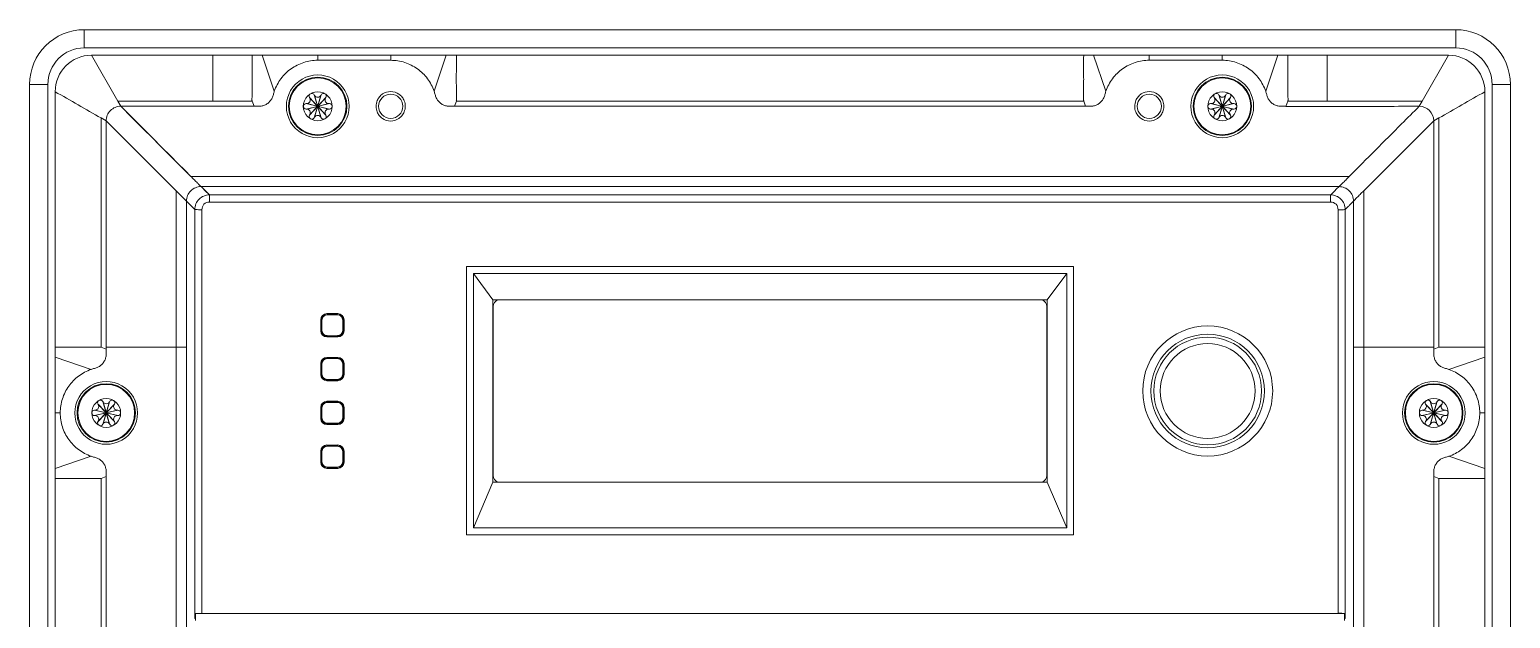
# Model space of a CAD drawing. Header units: millimetres. Extents: x 1177 to 4147, y 93 to 2194.
# Drawn here: x 3360.8 to 3563.8, y 1753.7 to 1834.4 of the extents above; entities that cross this region are included whole.
import ezdxf

# ---------------------------------------------------------------- set-up
doc = ezdxf.new("R2010")
doc.units = ezdxf.units.MM
doc.header["$LTSCALE"] = 0.1
doc.layers.get('0').update_dxf_attribs({"lineweight": 13})

msp = doc.modelspace()

# ---------------------------------------------------------------- linework, layer by layer
for p, q in [((3368.3, 1834.39), (3368.3, 1831.89)), ((3368.3, 1834.39), (3556.3, 1834.39)), ((3556.3, 1834.39), (3556.3, 1831.89)), ((3368.3, 1831.89), (3556.3, 1831.89)), ((3369.3, 1830.89), (3372.9, 1824.59)), ((3369.3, 1830.89), (3555.3, 1830.89)), ((3385.9, 1830.89), (3385.9, 1824.59)), ((3391.3, 1825.89), (3391.3, 1830.89)), ((3394.34, 1825.97), (3392.67, 1830.89)), ((3400.3, 1830.19), (3400.3, 1830.89)), ((3400.3, 1830.19), (3410.3, 1830.19)), ((3410.3, 1830.19), (3410.3, 1830.89)), ((3416.26, 1825.97), (3417.92, 1830.89)), ((3508.34, 1825.97), (3506.67, 1830.89)), ((3514.3, 1830.2), (3514.3, 1830.89)), ((3524.3, 1830.19), (3514.3, 1830.2)), ((3524.3, 1830.19), (3524.3, 1830.89)), ((3530.26, 1825.97), (3531.92, 1830.89)), ((3533.3, 1825.89), (3533.3, 1830.89)), ((3538.7, 1830.89), (3538.7, 1824.59)), ((3551.7, 1824.59), (3555.3, 1830.89)), ((3360.8, 1436.89), (3360.8, 1826.89)), ((3360.8, 1826.89), (3363.3, 1826.89)), ((3363.3, 1436.89), (3363.3, 1826.89)), ((3364.3, 1437.89), (3364.3, 1825.89)), ((3399.17, 1822.7), (3401.42, 1825.09)), ((3399.22, 1825.02), (3399.17, 1825.09)), ((3399.17, 1825.09), (3401.42, 1822.7)), ((3399.22, 1822.77), (3401.38, 1825.02)), ((3399.22, 1825.02), (3401.38, 1822.77)), ((3399.82, 1822.32), (3400.77, 1825.47)), ((3399.82, 1825.47), (3400.77, 1822.32)), ((3399.82, 1825.47), (3399.87, 1825.39)), ((3399.87, 1822.39), (3400.73, 1825.39)), ((3400.73, 1822.39), (3399.87, 1825.39)), ((3400.73, 1825.39), (3400.77, 1825.47)), ((3401.42, 1825.09), (3401.38, 1825.02)), ((3523.17, 1822.7), (3525.42, 1825.09)), ((3523.22, 1825.02), (3523.17, 1825.09)), ((3523.17, 1825.09), (3525.42, 1822.7)), ((3523.22, 1822.77), (3525.38, 1825.02)), ((3523.22, 1825.02), (3525.38, 1822.77)), ((3523.82, 1822.32), (3524.77, 1825.47)), ((3523.82, 1825.47), (3524.77, 1822.32)), ((3523.82, 1825.47), (3523.87, 1825.39)), ((3523.87, 1822.39), (3524.73, 1825.39)), ((3523.87, 1825.39), (3524.73, 1822.39)), ((3524.73, 1825.39), (3524.77, 1825.47)), ((3525.42, 1825.09), (3525.38, 1825.02)), ((3560.31, 1790.89), (3560.31, 1825.89)), ((3561.3, 1826.89), (3561.3, 1436.89)), ((3563.8, 1826.89), (3561.3, 1826.89)), ((3563.8, 1826.89), (3563.8, 1436.89)), ((3372.9, 1824.59), (3373.3, 1823.9)), ((3391.3, 1824.59), (3372.9, 1824.59)), ((3373.3, 1823.9), (3382.91, 1814.29)), ((3391.57, 1823.89), (3373.3, 1823.9)), ((3391.57, 1823.89), (3391.3, 1824.59)), ((3398.7, 1824.27), (3401.9, 1823.52)), ((3398.7, 1824.27), (3398.78, 1824.27)), ((3398.7, 1823.52), (3401.9, 1824.27)), ((3398.78, 1823.52), (3398.7, 1823.52)), ((3398.78, 1824.27), (3401.81, 1823.52)), ((3398.78, 1823.52), (3401.81, 1824.27)), ((3401.81, 1824.27), (3401.9, 1824.27)), ((3401.9, 1823.52), (3401.81, 1823.52)), ((3419.03, 1823.9), (3419.3, 1824.59)), ((3419.03, 1823.9), (3419.3, 1823.9)), ((3505.3, 1824.59), (3419.3, 1824.59)), ((3505.3, 1823.9), (3419.3, 1823.9)), ((3505.57, 1823.9), (3505.3, 1824.59)), ((3505.57, 1823.9), (3505.3, 1823.9)), ((3522.7, 1823.52), (3525.9, 1824.27)), ((3522.7, 1824.27), (3522.78, 1824.27)), ((3522.7, 1824.27), (3525.9, 1823.52)), ((3522.78, 1823.52), (3522.7, 1823.52)), ((3522.78, 1823.52), (3525.81, 1824.27)), ((3522.78, 1824.27), (3525.81, 1823.52)), ((3525.81, 1824.27), (3525.9, 1824.27)), ((3525.9, 1823.52), (3525.81, 1823.52)), ((3533.02, 1823.88), (3533.3, 1824.59)), ((3551.7, 1824.59), (3533.3, 1824.59)), ((3551.3, 1823.89), (3551.7, 1824.59)), ((3370.6, 1790.89), (3370.6, 1822.29)), ((3371.3, 1821.9), (3370.6, 1822.29)), ((3371.3, 1821.9), (3371.3, 1790.89)), ((3380.9, 1812.29), (3371.3, 1821.9)), ((3399.17, 1822.7), (3399.22, 1822.77)), ((3399.87, 1822.39), (3399.82, 1822.32)), ((3400.77, 1822.32), (3400.73, 1822.39)), ((3401.38, 1822.77), (3401.42, 1822.7)), ((3523.17, 1822.7), (3523.22, 1822.77)), ((3523.87, 1822.39), (3523.82, 1822.32)), ((3524.77, 1822.32), (3524.73, 1822.39)), ((3525.38, 1822.77), (3525.42, 1822.7)), ((3554, 1822.29), (3553.3, 1821.9)), ((3553.3, 1790.89), (3553.3, 1821.9)), ((3554, 1790.89), (3554, 1822.29)), ((3541.71, 1814.29), (3382.91, 1814.29)), ((3384.3, 1812.9), (3385.44, 1811.75)), ((3385.9, 1812.9), (3384.3, 1812.9)), ((3401.3, 1812.9), (3385.9, 1812.9)), ((3401.3, 1812.9), (3523.3, 1812.9)), ((3540.3, 1812.89), (3538.7, 1812.89)), ((3380.9, 1812.29), (3380.9, 1790.89)), ((3382.3, 1790.89), (3382.3, 1810.9)), ((3383.44, 1809.75), (3382.3, 1810.9)), ((3385.9, 1811.75), (3385.44, 1811.75)), ((3539.16, 1810.77), (3385.44, 1810.77)), ((3539.16, 1811.75), (3385.9, 1811.75)), ((3542.28, 1810.89), (3542.3, 1810.89)), ((3542.3, 1809.48), (3542.3, 1810.9)), ((3543.7, 1812.31), (3543.69, 1790.89)), ((3383.44, 1809.75), (3383.44, 1753.74)), ((3384.43, 1754.45), (3384.43, 1809.73)), ((3540.17, 1809.71), (3540.17, 1754.45)), ((3541.15, 1809.75), (3541.15, 1753.74)), ((3542.3, 1790.89), (3542.3, 1809.48)), ((3420.67, 1801.93), (3420.67, 1765.19)), ((3503.92, 1801.93), (3420.67, 1801.93)), ((3421.63, 1766.16), (3421.63, 1800.97)), ((3421.63, 1800.97), (3424.3, 1797.39)), ((3421.63, 1800.97), (3502.97, 1800.97)), ((3502.97, 1800.97), (3500.3, 1797.39)), ((3502.97, 1766.15), (3502.97, 1800.97)), ((3503.92, 1765.19), (3503.92, 1801.93)), ((3424.3, 1797.39), (3424.3, 1772.39)), ((3424.3, 1797.39), (3500.3, 1797.39)), ((3500.3, 1772.39), (3500.3, 1797.39)), ((3400.7, 1794.64), (3400.7, 1793.14)), ((3400.8, 1794.59), (3400.88, 1794.6)), ((3400.8, 1793.19), (3400.8, 1794.59)), ((3401.55, 1795.49), (3403.05, 1795.49)), ((3401.6, 1795.39), (3401.6, 1795.32)), ((3401.6, 1795.39), (3403, 1795.39)), ((3403, 1795.39), (3403, 1795.32)), ((3403.8, 1794.59), (3403.72, 1794.6)), ((3403.8, 1794.59), (3403.8, 1793.19)), ((3403.9, 1793.14), (3403.9, 1794.64)), ((3424.36, 1796.45), (3424.36, 1773.33)), ((3500.24, 1773.33), (3500.24, 1796.45)), ((3400.8, 1793.19), (3400.88, 1793.19)), ((3403.8, 1793.19), (3403.72, 1793.19)), ((3370.6, 1790.89), (3364.29, 1790.89)), ((3371.3, 1790.63), (3370.6, 1790.89)), ((3371.29, 1790.89), (3382.3, 1790.89)), ((3371.3, 1790.63), (3371.3, 1790.89)), ((3380.91, 1790.89), (3380.91, 1646.29)), ((3382.3, 1672.89), (3382.3, 1790.89)), ((3401.55, 1792.29), (3403.05, 1792.29)), ((3401.6, 1792.39), (3401.6, 1792.47)), ((3403, 1792.39), (3401.6, 1792.39)), ((3403, 1792.39), (3403, 1792.47)), ((3542.3, 1672.89), (3542.3, 1790.89)), ((3553.3, 1790.89), (3542.3, 1790.89)), ((3543.69, 1646.29), (3543.69, 1790.89)), ((3553.3, 1790.63), (3553.3, 1790.89)), ((3553.3, 1790.63), (3554, 1790.89)), ((3560.31, 1790.89), (3553.99, 1790.89)), ((3560.3, 1472.89), (3560.3, 1790.89)), ((3369.23, 1787.85), (3364.3, 1789.52)), ((3400.7, 1788.64), (3400.7, 1787.14)), ((3400.8, 1788.59), (3400.88, 1788.6)), ((3400.8, 1787.19), (3400.8, 1788.59)), ((3401.55, 1789.49), (3403.05, 1789.49)), ((3401.6, 1789.39), (3401.6, 1789.32)), ((3401.6, 1789.39), (3403, 1789.39)), ((3403, 1789.39), (3403, 1789.32)), ((3403.8, 1788.59), (3403.72, 1788.6)), ((3403.8, 1788.59), (3403.8, 1787.19)), ((3403.9, 1787.14), (3403.9, 1788.64)), ((3555.37, 1787.85), (3560.3, 1789.52)), ((3400.8, 1787.19), (3400.88, 1787.19)), ((3401.6, 1786.39), (3401.6, 1786.47)), ((3403, 1786.39), (3403, 1786.47)), ((3403.8, 1787.19), (3403.72, 1787.19)), ((3401.55, 1786.29), (3403.05, 1786.29)), ((3403, 1786.39), (3401.6, 1786.39)), ((3370.17, 1780.7), (3372.42, 1783.09)), ((3370.22, 1783.02), (3370.17, 1783.09)), ((3370.17, 1783.09), (3372.42, 1780.7)), ((3370.22, 1780.77), (3372.38, 1783.02)), ((3370.22, 1783.02), (3372.38, 1780.77)), ((3370.82, 1780.32), (3371.77, 1783.47)), ((3370.82, 1783.47), (3371.77, 1780.32)), ((3370.82, 1783.47), (3370.87, 1783.39)), ((3370.87, 1780.39), (3371.73, 1783.39)), ((3370.87, 1783.39), (3371.73, 1780.39)), ((3371.73, 1783.39), (3371.77, 1783.47)), ((3372.42, 1783.09), (3372.38, 1783.02)), ((3400.7, 1782.64), (3400.7, 1781.14)), ((3400.8, 1782.59), (3400.88, 1782.6)), ((3400.8, 1781.19), (3400.8, 1782.59)), ((3401.55, 1783.49), (3403.05, 1783.49)), ((3401.6, 1783.39), (3401.6, 1783.32)), ((3401.6, 1783.39), (3403, 1783.39)), ((3403, 1783.39), (3403, 1783.32)), ((3403.8, 1782.59), (3403.72, 1782.6)), ((3403.8, 1782.59), (3403.8, 1781.19)), ((3403.9, 1781.14), (3403.9, 1782.64)), ((3552.17, 1780.7), (3554.42, 1783.09)), ((3552.17, 1783.09), (3554.42, 1780.7)), ((3552.22, 1783.02), (3552.17, 1783.09)), ((3552.22, 1780.77), (3554.38, 1783.02)), ((3552.22, 1783.02), (3554.38, 1780.77)), ((3552.82, 1780.32), (3553.77, 1783.47)), ((3552.82, 1783.47), (3553.77, 1780.32)), ((3552.82, 1783.47), (3552.87, 1783.39)), ((3552.87, 1780.39), (3553.73, 1783.39)), ((3552.87, 1783.39), (3553.73, 1780.39)), ((3553.73, 1783.39), (3553.77, 1783.47)), ((3554.42, 1783.09), (3554.38, 1783.02)), ((3365, 1781.89), (3364.3, 1781.89)), ((3369.7, 1782.27), (3372.9, 1781.52)), ((3369.7, 1781.52), (3372.9, 1782.27)), ((3369.7, 1782.27), (3369.78, 1782.27)), ((3369.78, 1781.52), (3369.7, 1781.52)), ((3369.78, 1782.27), (3372.81, 1781.52)), ((3369.78, 1781.52), (3372.81, 1782.27)), ((3370.17, 1780.7), (3370.22, 1780.77)), ((3370.87, 1780.39), (3370.82, 1780.32)), ((3371.77, 1780.32), (3371.73, 1780.39)), ((3372.38, 1780.77), (3372.42, 1780.7)), ((3372.81, 1782.27), (3372.9, 1782.27)), ((3372.9, 1781.52), (3372.81, 1781.52)), ((3400.8, 1781.19), (3400.88, 1781.19)), ((3401.6, 1780.39), (3401.6, 1780.47)), ((3403, 1780.39), (3401.6, 1780.39)), ((3403, 1780.39), (3403, 1780.47)), ((3403.8, 1781.19), (3403.72, 1781.19)), ((3551.7, 1781.52), (3554.9, 1782.27)), ((3551.7, 1782.27), (3551.78, 1782.27)), ((3551.7, 1782.27), (3554.9, 1781.52)), ((3551.78, 1781.52), (3551.7, 1781.52)), ((3551.78, 1781.52), (3554.81, 1782.27)), ((3551.78, 1782.27), (3554.81, 1781.52)), ((3552.17, 1780.7), (3552.22, 1780.77)), ((3552.87, 1780.39), (3552.82, 1780.32)), ((3553.77, 1780.32), (3553.73, 1780.39)), ((3554.38, 1780.77), (3554.42, 1780.7)), ((3554.81, 1782.27), (3554.9, 1782.27)), ((3554.9, 1781.52), (3554.81, 1781.52)), ((3559.6, 1781.89), (3560.3, 1781.89)), ((3401.55, 1780.29), (3403.05, 1780.29)), ((3400.7, 1776.64), (3400.7, 1775.14)), ((3400.8, 1776.59), (3400.88, 1776.6)), ((3400.8, 1775.19), (3400.8, 1776.59)), ((3401.55, 1777.49), (3403.05, 1777.49)), ((3401.6, 1777.39), (3401.6, 1777.32)), ((3401.6, 1777.39), (3403, 1777.39)), ((3403, 1777.39), (3403, 1777.32)), ((3403.8, 1776.59), (3403.72, 1776.6)), ((3403.8, 1776.59), (3403.8, 1775.19)), ((3403.9, 1775.14), (3403.9, 1776.64)), ((3369.23, 1775.94), (3364.3, 1774.27)), ((3400.8, 1775.19), (3400.88, 1775.19)), ((3401.55, 1774.29), (3403.05, 1774.29)), ((3401.6, 1774.39), (3401.6, 1774.47)), ((3403, 1774.39), (3401.6, 1774.39)), ((3403, 1774.39), (3403, 1774.47)), ((3403.8, 1775.19), (3403.72, 1775.19)), ((3555.37, 1775.94), (3560.3, 1774.27)), ((3364.3, 1772.89), (3370.6, 1772.89)), ((3371.3, 1773.16), (3370.6, 1772.89)), ((3370.6, 1700.87), (3370.6, 1772.89)), ((3371.3, 1773.16), (3371.3, 1700.6)), ((3424.3, 1772.39), (3421.63, 1766.16)), ((3500.3, 1772.39), (3424.3, 1772.39)), ((3500.3, 1772.39), (3502.97, 1766.15)), ((3553.3, 1700.6), (3553.3, 1773.16)), ((3553.3, 1773.16), (3554, 1772.89)), ((3554, 1700.87), (3554, 1772.89)), ((3554, 1772.89), (3560.3, 1772.89)), ((3421.63, 1766.16), (3502.97, 1766.15)), ((3420.67, 1765.19), (3503.92, 1765.19)), ((3383.56, 1753.74), (3383.56, 1754.41)), ((3383.56, 1754.41), (3541.04, 1754.41)), ((3541.04, 1753.74), (3541.04, 1754.41)), ((3383.56, 1753.74), (3383.44, 1753.74)), ((3541.04, 1753.74), (3541.15, 1753.74))]:
    msp.add_line(p, q)
for points in [[(3373.3, 1823.9), (3374.86, 1822.33), (3376.32, 1820.87), (3377.68, 1819.51), (3378.94, 1818.26), (3380.09, 1817.11), (3381.13, 1816.07), (3382.07, 1815.13), (3382.91, 1814.29)], [(3380.9, 1812.29), (3377.83, 1815.36), (3374.62, 1818.57), (3371.3, 1821.89)], [(3384.3, 1812.9), (3384.5, 1812.7), (3384.88, 1812.31), (3385.44, 1811.75)]]:
    msp.add_lwpolyline(points)
for centre, radius in [((3400.3, 1823.89), 4), ((3400.3, 1823.89), 3.9), ((3524.3, 1823.89), 4), ((3524.3, 1823.89), 3.9), ((3400.3, 1823.89), 1.98), ((3410.3, 1823.89), 1.65), ((3514.3, 1823.89), 1.65), ((3524.3, 1823.89), 1.98), ((3522.3, 1784.89), 8.91), ((3522.3, 1784.89), 7.78), ((3522.3, 1784.89), 7.38), ((3522.3, 1784.89), 6.5), ((3371.3, 1781.89), 4), ((3371.3, 1781.89), 3.9), ((3553.3, 1781.89), 4), ((3553.3, 1781.89), 3.9), ((3371.3, 1781.89), 1.98), ((3553.3, 1781.89), 1.98)]:
    msp.add_circle(centre, radius)
for centre, radius, start, end in [((3368.3, 1826.89), 7.5, 90, 180), ((3556.3, 1826.89), 7.5, 0, 90), ((3368.3, 1826.89), 5, 90, 180), ((3556.3, 1826.89), 5, 0, 90), ((3369.3, 1825.89), 5, 90.0002, 179.9997), ((3555.3, 1825.89), 5, 359.9998, 89.9998), ((3400.3, 1823.89), 4.3, 89.999, 270.0003), ((3400.3, 1823.89), 4.3, 269.9996, 89.9998), ((3524.3, 1823.89), 4.3, 89.999, 270.0003), ((3524.3, 1823.89), 4.3, 269.9996, 89.9998), ((3398.78, 1824.77), 0.5, 270, 30), ((3399.5, 1825.28), 0.375, 30, 210), ((3400.3, 1825.64), 0.5, 210, 330), ((3401.1, 1825.28), 0.375, 330, 150), ((3401.81, 1824.77), 0.5, 150, 270), ((3522.78, 1824.77), 0.5, 270, 30), ((3523.5, 1825.28), 0.375, 30, 210), ((3524.3, 1825.64), 0.5, 210, 330), ((3525.1, 1825.28), 0.375, 330, 150), ((3525.81, 1824.77), 0.5, 150, 270), ((3398.7, 1823.89), 0.375, 90, 270), ((3398.78, 1823.02), 0.5, 330, 90), ((3401.81, 1823.02), 0.5, 90, 210), ((3401.9, 1823.89), 0.375, 270, 90), ((3522.7, 1823.89), 0.375, 90, 270), ((3522.78, 1823.02), 0.5, 330, 90), ((3525.81, 1823.02), 0.5, 90, 210), ((3525.9, 1823.89), 0.375, 270, 90), ((3551.3, 1821.89), 2, 0.0241, 89.9735), ((3399.5, 1822.51), 0.375, 150, 330), ((3400.3, 1822.14), 0.5, 30, 150), ((3401.1, 1822.51), 0.375, 210, 30), ((3523.5, 1822.51), 0.375, 150, 330), ((3524.3, 1822.14), 0.5, 30, 150), ((3525.1, 1822.51), 0.375, 210, 30), ((3425.36, 1796.45), 1, 109.384, 180), ((3499.24, 1796.45), 1, 0, 70.616), ((3401.6, 1794.59), 0.8, 90, 180), ((3432.02, 1793.89), 31.16, 178.7093, 181.2907), ((3402.3, 1764.17), 31.16, 88.7093, 91.2907), ((3403, 1794.59), 0.8, 0, 90), ((3372.57, 1793.89), 31.16, 358.7093, 1.2907), ((3401.55, 1793.14), 0.85, 180, 270), ((3401.6, 1793.19), 0.8, 180, 270), ((3403, 1793.19), 0.8, 270, 0), ((3403.05, 1793.14), 0.85, 270, 0), ((3402.3, 1823.62), 31.16, 268.7093, 271.2907), ((3401.6, 1788.59), 0.8, 90, 180), ((3432.02, 1787.89), 31.16, 178.7093, 181.2907), ((3402.3, 1758.17), 31.16, 88.7093, 91.2907), ((3403, 1788.59), 0.8, 0, 90), ((3372.57, 1787.89), 31.16, 358.7093, 1.2907), ((3401.55, 1787.14), 0.85, 180, 270), ((3401.6, 1787.19), 0.8, 180, 270), ((3402.3, 1817.62), 31.16, 268.7093, 271.2907), ((3403, 1787.19), 0.8, 270, 0), ((3403.05, 1787.14), 0.85, 270, 0), ((3371.3, 1781.89), 4.3, 359.9996, 179.9998), ((3553.3, 1781.89), 4.3, 359.9992, 180.0003), ((3369.78, 1782.77), 0.5, 270, 30), ((3370.5, 1783.28), 0.375, 30, 210), ((3371.3, 1783.64), 0.5, 210, 330), ((3372.1, 1783.28), 0.375, 330, 150), ((3372.81, 1782.77), 0.5, 150, 270), ((3401.6, 1782.59), 0.8, 90, 180), ((3432.02, 1781.89), 31.16, 178.7093, 181.2907), ((3402.3, 1752.17), 31.16, 88.7093, 91.2907), ((3403, 1782.59), 0.8, 0, 90), ((3372.57, 1781.89), 31.16, 358.7093, 1.2907), ((3551.78, 1782.77), 0.5, 270, 30), ((3552.5, 1783.28), 0.375, 30, 210), ((3553.3, 1783.64), 0.5, 210, 330), ((3554.1, 1783.28), 0.375, 330, 150), ((3554.81, 1782.77), 0.5, 150, 270), ((3371.3, 1781.89), 4.3, 179.999, 0.0004), ((3369.7, 1781.89), 0.375, 90, 270), ((3369.78, 1781.02), 0.5, 330, 90), ((3370.5, 1780.51), 0.375, 150, 330), ((3371.3, 1780.14), 0.5, 30, 150), ((3372.1, 1780.51), 0.375, 210, 30), ((3372.81, 1781.02), 0.5, 90, 210), ((3372.9, 1781.89), 0.375, 270, 90), ((3401.55, 1781.14), 0.85, 180, 270), ((3401.6, 1781.19), 0.8, 180, 270), ((3402.3, 1811.62), 31.16, 268.7093, 271.2907), ((3403, 1781.19), 0.8, 270, 0), ((3403.05, 1781.14), 0.85, 270, 0), ((3553.3, 1781.89), 4.3, 179.9996, 0), ((3551.7, 1781.89), 0.375, 90, 270), ((3551.78, 1781.02), 0.5, 330, 90), ((3552.5, 1780.51), 0.375, 150, 330), ((3553.3, 1780.14), 0.5, 30, 150), ((3554.1, 1780.51), 0.375, 210, 30), ((3554.81, 1781.02), 0.5, 90, 210), ((3554.9, 1781.89), 0.375, 270, 90), ((3401.6, 1776.59), 0.8, 90, 180), ((3432.02, 1775.89), 31.16, 178.7093, 181.2907), ((3402.3, 1746.17), 31.16, 88.7093, 91.2907), ((3403, 1776.59), 0.8, 0, 90), ((3372.57, 1775.89), 31.16, 358.7093, 1.2907), ((3401.55, 1775.14), 0.85, 180, 270), ((3401.6, 1775.19), 0.8, 180, 270), ((3402.3, 1805.62), 31.16, 268.7093, 271.2907), ((3403, 1775.19), 0.8, 270, 0), ((3403.05, 1775.14), 0.85, 270, 0), ((3425.36, 1773.33), 1, 180, 250.616), ((3499.24, 1773.33), 1, 289.384, 0)]:
    msp.add_arc(centre, radius, start, end)
for centre, major_axis, ratio, start_param, end_param in [((3401.55, 1794.64), (0, 0.851), 0.999391, 0, 1.570793), ((3403.05, 1794.64), (0, 0.851), 0.999391, -1.570796, -0.000003), ((3401.55, 1788.64), (0, 0.851), 0.999391, 0, 1.570793), ((3403.05, 1788.64), (0, 0.851), 0.999391, -1.570796, -0.000003), ((3401.55, 1782.64), (0, 0.851), 0.999391, 0, 1.570793), ((3403.05, 1782.64), (0, 0.851), 0.999391, -1.570796, -0.000003), ((3401.55, 1776.64), (0, 0.851), 0.999391, 0, 1.570793), ((3403.05, 1776.64), (0, 0.851), 0.999391, -1.570796, -0.000003), ((3540.17, 1754.36), (1, 0), 0.087489, 0.523599, 1.570796)]:
    msp.add_ellipse(centre, major_axis=major_axis, ratio=ratio, start_param=start_param, end_param=end_param)
for points, knots in [([(3394.34, 1825.97), (3394.56, 1826.57), (3395.18, 1827.73), (3396.58, 1829.11), (3398.06, 1829.84), (3399.32, 1830.15), (3399.97, 1830.2), (3400.3, 1830.19)], [0, 0, 0, 0, 0.249755, 0.499058, 0.74884, 0.874362, 1, 1, 1, 1]), ([(3416.26, 1825.97), (3416.04, 1826.57), (3415.57, 1827.44), (3414.72, 1828.42), (3413.72, 1829.25), (3412.25, 1829.99), (3410.95, 1830.2), (3410.3, 1830.19)], [0, 0, 0, 0, 0.249794, 0.374809, 0.499814, 0.749599, 1, 1, 1, 1]), ([(3419.34, 1824.69), (3419.35, 1825.21), (3419.33, 1825.99), (3419.29, 1827.02), (3419.29, 1827.8), (3419.3, 1828.57), (3419.3, 1829.61), (3419.3, 1830.38), (3419.3, 1830.89)], [0, 0, 0, 0, 0.249949, 0.375136, 0.500442, 0.62577, 0.750953, 1, 1, 1, 1]), ([(3505.3, 1830.89), (3505.3, 1830.38), (3505.29, 1829.34), (3505.3, 1828.05), (3505.3, 1827.01), (3505.27, 1825.97), (3505.25, 1825.19), (3505.27, 1824.68)], [0, 0, 0, 0, 0.249053, 0.499566, 0.624872, 0.75004, 1, 1, 1, 1]), ([(3514.3, 1830.2), (3513.65, 1830.2), (3512.35, 1829.99), (3510.58, 1829.11), (3509.18, 1827.73), (3508.56, 1826.57), (3508.34, 1825.97)], [0, 0, 0, 0, 0.250598, 0.500542, 0.750082, 1, 1, 1, 1]), ([(3530.26, 1825.97), (3530.04, 1826.57), (3529.42, 1827.73), (3528.01, 1829.11), (3526.54, 1829.84), (3525.28, 1830.15), (3524.62, 1830.2), (3524.3, 1830.19)], [0, 0, 0, 0, 0.249755, 0.499058, 0.74884, 0.874362, 1, 1, 1, 1]), ([(3391.27, 1824.68), (3391.26, 1824.88), (3391.32, 1825.28), (3391.29, 1825.69), (3391.3, 1825.89)], [0, 0, 0, 0, 0.500012, 1, 1, 1, 1]), ([(3391.57, 1823.9), (3391.73, 1823.9), (3392.05, 1823.88), (3392.54, 1823.91), (3393.02, 1824.03), (3393.45, 1824.27), (3393.8, 1824.61), (3394.07, 1825.03), (3394.22, 1825.5), (3394.29, 1825.81), (3394.34, 1825.97)], [0, 0, 0, 0, 0.124823, 0.249747, 0.374903, 0.499937, 0.625487, 0.750788, 0.875322, 1, 1, 1, 1]), ([(3408.45, 1824.67), (3408.53, 1824.86), (3408.73, 1825.2), (3409.32, 1825.74), (3410.32, 1826.04), (3411.31, 1825.72), (3411.88, 1825.17), (3412.08, 1824.83), (3412.16, 1824.64)], [0, 0, 0, 0, 0.125749, 0.251354, 0.499997, 0.748656, 0.874236, 1, 1, 1, 1]), ([(3416.26, 1825.97), (3416.31, 1825.81), (3416.38, 1825.5), (3416.53, 1825.03), (3416.79, 1824.61), (3417.15, 1824.27), (3417.58, 1824.03), (3418.05, 1823.9), (3418.54, 1823.88), (3418.87, 1823.9), (3419.03, 1823.9)], [0, 0, 0, 0, 0.124669, 0.249241, 0.374535, 0.499955, 0.625006, 0.750272, 0.875125, 1, 1, 1, 1]), ([(3508.34, 1825.97), (3508.29, 1825.81), (3508.23, 1825.58), (3508.15, 1825.26), (3508.02, 1824.96), (3507.8, 1824.61), (3507.45, 1824.27), (3507.02, 1824.03), (3506.54, 1823.9), (3506.05, 1823.88), (3505.73, 1823.9), (3505.57, 1823.9)], [0, 0, 0, 0, 0.124625, 0.186951, 0.249361, 0.374629, 0.499999, 0.625059, 0.750324, 0.875141, 1, 1, 1, 1]), ([(3512.45, 1824.67), (3512.53, 1824.86), (3512.73, 1825.2), (3513.32, 1825.74), (3514.32, 1826.04), (3515.31, 1825.72), (3515.88, 1825.17), (3516.08, 1824.83), (3516.16, 1824.64)], [0, 0, 0, 0, 0.125749, 0.251354, 0.499997, 0.748656, 0.874236, 1, 1, 1, 1]), ([(3530.26, 1825.97), (3530.31, 1825.81), (3530.38, 1825.5), (3530.53, 1825.03), (3530.79, 1824.61), (3531.15, 1824.27), (3531.58, 1824.03), (3532.21, 1823.87), (3532.7, 1823.89), (3533.03, 1823.89)], [0, 0, 0, 0, 0.124711, 0.249252, 0.374569, 0.500208, 0.625213, 0.750339, 1, 1, 1, 1]), ([(3533.33, 1824.68), (3533.34, 1824.88), (3533.25, 1825.28), (3533.3, 1825.69), (3533.3, 1825.89)], [0, 0, 0, 0, 0.500049, 1, 1, 1, 1]), ([(3373.3, 1823.9), (3373.04, 1823.9), (3372.51, 1823.79), (3371.85, 1823.35), (3371.4, 1822.68), (3371.3, 1822.16), (3371.3, 1821.89)], [0, 0, 0, 0, 0.249954, 0.499981, 0.750021, 1, 1, 1, 1]), ([(3391.3, 1824.59), (3391.31, 1824.6), (3391.32, 1824.62), (3391.31, 1824.65), (3391.28, 1824.67), (3391.27, 1824.68)], [0, 0, 0, 0, 0.254604, 0.493616, 1, 1, 1, 1]), ([(3412.14, 1823.12), (3412.07, 1822.93), (3411.86, 1822.59), (3411.28, 1822.05), (3410.28, 1821.75), (3409.29, 1822.07), (3408.71, 1822.62), (3408.51, 1822.96), (3408.44, 1823.15)], [0, 0, 0, 0, 0.125748, 0.251356, 0.499998, 0.748655, 0.874239, 1, 1, 1, 1]), ([(3419.31, 1824.61), (3419.3, 1824.62), (3419.29, 1824.63), (3419.29, 1824.66), (3419.31, 1824.68), (3419.33, 1824.69), (3419.34, 1824.69)], [0, 0, 0, 0, 0.249299, 0.477719, 0.733279, 1, 1, 1, 1]), ([(3505.27, 1824.68), (3505.28, 1824.67), (3505.32, 1824.65), (3505.31, 1824.61), (3505.3, 1824.59)], [0, 0, 0, 0, 0.523592, 1, 1, 1, 1]), ([(3516.14, 1823.12), (3516.07, 1822.93), (3515.86, 1822.59), (3515.28, 1822.05), (3514.28, 1821.75), (3513.29, 1822.07), (3512.71, 1822.62), (3512.51, 1822.96), (3512.44, 1823.15)], [0, 0, 0, 0, 0.125748, 0.251356, 0.499998, 0.748655, 0.874239, 1, 1, 1, 1]), ([(3551.3, 1823.89), (3548.25, 1823.9), (3542.16, 1823.83), (3536.07, 1823.87), (3533.02, 1823.88)], [0, 0, 0, 0, 0.5, 1, 1, 1, 1]), ([(3533.3, 1824.59), (3533.29, 1824.6), (3533.28, 1824.62), (3533.29, 1824.65), (3533.31, 1824.67), (3533.33, 1824.68)], [0, 0, 0, 0, 0.25477, 0.493623, 1, 1, 1, 1]), ([(3551.3, 1823.9), (3550.49, 1823.09), (3547.3, 1819.89), (3544.1, 1816.69), (3541.71, 1814.29)], [0, 0, 0, 0, 0.25191, 1, 1, 1, 1]), ([(3543.69, 1812.31), (3545.29, 1813.89), (3548.49, 1817.09), (3551.69, 1820.29), (3553.3, 1821.89)], [0, 0, 0, 0, 0.49698, 1, 1, 1, 1]), ([(3382.3, 1810.9), (3382.3, 1811.16), (3382.4, 1811.68), (3382.85, 1812.35), (3383.51, 1812.79), (3384.04, 1812.9), (3384.3, 1812.9)], [0, 0, 0, 0, 0.249994, 0.500003, 0.750007, 1, 1, 1, 1]), ([(3382.91, 1814.29), (3383.07, 1814.13), (3383.37, 1813.83), (3383.78, 1813.41), (3384.06, 1813.12), (3384.23, 1812.96), (3384.28, 1812.91), (3384.3, 1812.9)], [0, 0, 0, 0, 0.34422, 0.652154, 0.888814, 0.964257, 1, 1, 1, 1]), ([(3539.7, 1812.28), (3539.82, 1812.41), (3540.02, 1812.61), (3540.22, 1812.8), (3540.3, 1812.87)], [0, 0, 0, 0, 0.63638, 1, 1, 1, 1]), ([(3541.71, 1814.29), (3541.55, 1814.12), (3541.31, 1813.88), (3541.01, 1813.57), (3540.8, 1813.36), (3540.64, 1813.2), (3540.53, 1813.09), (3540.46, 1813.03), (3540.4, 1812.97), (3540.35, 1812.93), (3540.32, 1812.91), (3540.3, 1812.89), (3540.3, 1812.89)], [0, 0, 0, 0, 0.350453, 0.512868, 0.661794, 0.792297, 0.848706, 0.897946, 0.938805, 0.970081, 0.990746, 1, 1, 1, 1]), ([(3542.3, 1810.89), (3542.3, 1811.15), (3542.19, 1811.68), (3541.75, 1812.35), (3541.08, 1812.79), (3540.56, 1812.89), (3540.3, 1812.89)], [0, 0, 0, 0, 0.249731, 0.499987, 0.750251, 1, 1, 1, 1]), ([(3380.9, 1812.29), (3381.06, 1812.13), (3381.37, 1811.83), (3381.78, 1811.42), (3382.07, 1811.13), (3382.23, 1810.97), (3382.28, 1810.91), (3382.3, 1810.9)], [0, 0, 0, 0, 0.344052, 0.65052, 0.886502, 0.963407, 1, 1, 1, 1]), ([(3385.44, 1811.75), (3385.18, 1811.75), (3384.66, 1811.65), (3383.99, 1811.2), (3383.55, 1810.54), (3383.44, 1810.01), (3383.44, 1809.75)], [0, 0, 0, 0, 0.249657, 0.499935, 0.750265, 1, 1, 1, 1]), ([(3385.44, 1810.77), (3385.18, 1810.78), (3384.61, 1810.56), (3384.41, 1809.99), (3384.43, 1809.73)], [0, 0, 0, 0, 0.500038, 1, 1, 1, 1]), ([(3385.44, 1810.77), (3385.44, 1810.88), (3385.44, 1811.09), (3385.45, 1811.38), (3385.45, 1811.6), (3385.45, 1811.71), (3385.44, 1811.75)], [0, 0, 0, 0, 0.345594, 0.650701, 0.877586, 1, 1, 1, 1]), ([(3539.16, 1811.75), (3539.15, 1811.71), (3539.15, 1811.6), (3539.15, 1811.38), (3539.15, 1811.09), (3539.16, 1810.88), (3539.16, 1810.77)], [0, 0, 0, 0, 0.122448, 0.349309, 0.654421, 1, 1, 1, 1]), ([(3539.16, 1811.75), (3539.21, 1811.8), (3539.39, 1811.98), (3539.57, 1812.15), (3539.7, 1812.28)], [0, 0, 0, 0, 0.277336, 1, 1, 1, 1]), ([(3539.16, 1811.75), (3539.42, 1811.75), (3539.94, 1811.65), (3540.61, 1811.2), (3541.05, 1810.54), (3541.16, 1810.01), (3541.16, 1809.75)], [0, 0, 0, 0, 0.249755, 0.500006, 0.750254, 1, 1, 1, 1]), ([(3539.16, 1810.77), (3539.43, 1810.78), (3540, 1810.55), (3540.19, 1809.98), (3540.17, 1809.71)], [0, 0, 0, 0, 0.499984, 1, 1, 1, 1]), ([(3542.28, 1810.89), (3542.25, 1810.86), (3542.05, 1810.66), (3541.86, 1810.46), (3541.69, 1810.29)], [0, 0, 0, 0, 0.148009, 1, 1, 1, 1]), ([(3542.3, 1810.89), (3542.3, 1810.9), (3542.32, 1810.92), (3542.34, 1810.95), (3542.38, 1811), (3542.44, 1811.06), (3542.51, 1811.13), (3542.61, 1811.24), (3542.77, 1811.4), (3542.97, 1811.61), (3543.2, 1811.83), (3543.44, 1812.07), (3543.61, 1812.23), (3543.69, 1812.31)], [0, 0, 0, 0, 0.009176, 0.030711, 0.063046, 0.104689, 0.154362, 0.210808, 0.340475, 0.48836, 0.650213, 0.822155, 1, 1, 1, 1]), ([(3384.43, 1809.73), (3384.31, 1809.73), (3384.1, 1809.73), (3383.81, 1809.73), (3383.6, 1809.74), (3383.48, 1809.74), (3383.44, 1809.75)], [0, 0, 0, 0, 0.345515, 0.650494, 0.877366, 1, 1, 1, 1]), ([(3540.17, 1809.71), (3540.28, 1809.71), (3540.5, 1809.71), (3540.79, 1809.72), (3541, 1809.73), (3541.12, 1809.74), (3541.15, 1809.75)], [0, 0, 0, 0, 0.345397, 0.65019, 0.876901, 1, 1, 1, 1]), ([(3541.69, 1810.29), (3541.65, 1810.25), (3541.47, 1810.07), (3541.29, 1809.89), (3541.16, 1809.75)], [0, 0, 0, 0, 0.222536, 1, 1, 1, 1]), ([(3400.88, 1794.6), (3400.88, 1794.69), (3400.92, 1794.88), (3401.08, 1795.11), (3401.32, 1795.27), (3401.51, 1795.32), (3401.6, 1795.32)], [0, 0, 0, 0, 0.247386, 0.500671, 0.753838, 1, 1, 1, 1]), ([(3403, 1795.32), (3403.09, 1795.32), (3403.28, 1795.27), (3403.52, 1795.11), (3403.68, 1794.87), (3403.72, 1794.69), (3403.72, 1794.6)], [0, 0, 0, 0, 0.247386, 0.500671, 0.753838, 1, 1, 1, 1]), ([(3401.6, 1792.47), (3401.5, 1792.47), (3401.32, 1792.52), (3401.08, 1792.68), (3400.92, 1792.92), (3400.88, 1793.1), (3400.88, 1793.19)], [0, 0, 0, 0, 0.247386, 0.500671, 0.753838, 1, 1, 1, 1]), ([(3403.72, 1793.19), (3403.72, 1793.1), (3403.68, 1792.91), (3403.51, 1792.68), (3403.28, 1792.52), (3403.09, 1792.47), (3403, 1792.47)], [0, 0, 0, 0, 0.247386, 0.500671, 0.753838, 1, 1, 1, 1]), ([(3369.23, 1787.85), (3369.38, 1787.91), (3369.62, 1787.96), (3369.93, 1788.05), (3370.23, 1788.17), (3370.58, 1788.39), (3370.92, 1788.75), (3371.16, 1789.18), (3371.29, 1789.65), (3371.31, 1790.14), (3371.29, 1790.46), (3371.29, 1790.63)], [0, 0, 0, 0, 0.12465, 0.186974, 0.249351, 0.374632, 0.500034, 0.625065, 0.750316, 0.875143, 1, 1, 1, 1]), ([(3555.37, 1787.85), (3555.22, 1787.91), (3554.98, 1787.96), (3554.67, 1788.05), (3554.37, 1788.17), (3554.02, 1788.39), (3553.68, 1788.74), (3553.43, 1789.17), (3553.31, 1789.65), (3553.29, 1790.14), (3553.3, 1790.46), (3553.3, 1790.63)], [0, 0, 0, 0, 0.124625, 0.186952, 0.249361, 0.374625, 0.499991, 0.625059, 0.750326, 0.875138, 1, 1, 1, 1]), ([(3400.88, 1788.6), (3400.88, 1788.69), (3400.92, 1788.88), (3401.08, 1789.11), (3401.32, 1789.27), (3401.51, 1789.32), (3401.6, 1789.32)], [0, 0, 0, 0, 0.247386, 0.500671, 0.753838, 1, 1, 1, 1]), ([(3403, 1789.32), (3403.09, 1789.32), (3403.28, 1789.27), (3403.52, 1789.11), (3403.68, 1788.87), (3403.72, 1788.69), (3403.72, 1788.6)], [0, 0, 0, 0, 0.247386, 0.500671, 0.753838, 1, 1, 1, 1]), ([(3369.23, 1787.85), (3368.62, 1787.64), (3367.75, 1787.17), (3366.77, 1786.31), (3365.94, 1785.32), (3365.2, 1783.85), (3364.99, 1782.54), (3365, 1781.89)], [0, 0, 0, 0, 0.249797, 0.374811, 0.499821, 0.749591, 1, 1, 1, 1]), ([(3401.6, 1786.47), (3401.5, 1786.47), (3401.32, 1786.52), (3401.08, 1786.68), (3400.92, 1786.92), (3400.88, 1787.1), (3400.88, 1787.19)], [0, 0, 0, 0, 0.247386, 0.500671, 0.753838, 1, 1, 1, 1]), ([(3403.72, 1787.19), (3403.72, 1787.1), (3403.68, 1786.91), (3403.51, 1786.68), (3403.28, 1786.52), (3403.09, 1786.47), (3403, 1786.47)], [0, 0, 0, 0, 0.247386, 0.500671, 0.753838, 1, 1, 1, 1]), ([(3559.6, 1781.89), (3559.6, 1782.54), (3559.39, 1783.84), (3558.52, 1785.61), (3557.14, 1787.01), (3555.98, 1787.63), (3555.37, 1787.85)], [0, 0, 0, 0, 0.250599, 0.500544, 0.750085, 1, 1, 1, 1]), ([(3400.88, 1782.6), (3400.88, 1782.69), (3400.92, 1782.88), (3401.08, 1783.11), (3401.32, 1783.27), (3401.51, 1783.32), (3401.6, 1783.32)], [0, 0, 0, 0, 0.247386, 0.500671, 0.753838, 1, 1, 1, 1]), ([(3403, 1783.32), (3403.09, 1783.32), (3403.28, 1783.27), (3403.52, 1783.11), (3403.68, 1782.87), (3403.72, 1782.69), (3403.72, 1782.6)], [0, 0, 0, 0, 0.247386, 0.500671, 0.753838, 1, 1, 1, 1]), ([(3365, 1781.89), (3364.99, 1781.25), (3365.2, 1779.95), (3366.08, 1778.18), (3367.46, 1776.78), (3368.62, 1776.16), (3369.22, 1775.94)], [0, 0, 0, 0, 0.250599, 0.500544, 0.750085, 1, 1, 1, 1]), ([(3401.6, 1780.47), (3401.5, 1780.47), (3401.32, 1780.52), (3401.08, 1780.68), (3400.92, 1780.92), (3400.88, 1781.1), (3400.88, 1781.19)], [0, 0, 0, 0, 0.247386, 0.500671, 0.753838, 1, 1, 1, 1]), ([(3403.72, 1781.19), (3403.72, 1781.1), (3403.68, 1780.91), (3403.51, 1780.68), (3403.28, 1780.52), (3403.09, 1780.47), (3403, 1780.47)], [0, 0, 0, 0, 0.247386, 0.500671, 0.753838, 1, 1, 1, 1]), ([(3555.37, 1775.94), (3555.98, 1776.15), (3556.85, 1776.62), (3557.83, 1777.48), (3558.66, 1778.47), (3559.39, 1779.94), (3559.6, 1781.25), (3559.6, 1781.89)], [0, 0, 0, 0, 0.249797, 0.374811, 0.499821, 0.749591, 1, 1, 1, 1]), ([(3400.88, 1776.6), (3400.88, 1776.69), (3400.92, 1776.88), (3401.08, 1777.11), (3401.32, 1777.27), (3401.51, 1777.32), (3401.6, 1777.32)], [0, 0, 0, 0, 0.247386, 0.500671, 0.753838, 1, 1, 1, 1]), ([(3403, 1777.32), (3403.09, 1777.32), (3403.28, 1777.27), (3403.52, 1777.11), (3403.68, 1776.87), (3403.72, 1776.69), (3403.72, 1776.6)], [0, 0, 0, 0, 0.247386, 0.500671, 0.753838, 1, 1, 1, 1]), ([(3369.22, 1775.94), (3369.38, 1775.88), (3369.62, 1775.83), (3369.93, 1775.74), (3370.23, 1775.62), (3370.58, 1775.4), (3370.92, 1775.05), (3371.16, 1774.62), (3371.29, 1774.14), (3371.31, 1773.65), (3371.29, 1773.33), (3371.29, 1773.16)], [0, 0, 0, 0, 0.124625, 0.186952, 0.249361, 0.374625, 0.499991, 0.625059, 0.750326, 0.875138, 1, 1, 1, 1]), ([(3401.6, 1774.47), (3401.5, 1774.47), (3401.32, 1774.52), (3401.08, 1774.68), (3400.92, 1774.92), (3400.88, 1775.1), (3400.88, 1775.19)], [0, 0, 0, 0, 0.247386, 0.500671, 0.753838, 1, 1, 1, 1]), ([(3403.72, 1775.19), (3403.72, 1775.1), (3403.68, 1774.91), (3403.51, 1774.68), (3403.28, 1774.52), (3403.09, 1774.47), (3403, 1774.47)], [0, 0, 0, 0, 0.247386, 0.500671, 0.753838, 1, 1, 1, 1]), ([(3555.37, 1775.94), (3555.21, 1775.88), (3554.98, 1775.83), (3554.66, 1775.74), (3554.36, 1775.62), (3554.02, 1775.4), (3553.68, 1775.04), (3553.43, 1774.61), (3553.31, 1774.14), (3553.29, 1773.65), (3553.3, 1773.33), (3553.3, 1773.16)], [0, 0, 0, 0, 0.12465, 0.186974, 0.249351, 0.374632, 0.500034, 0.625065, 0.750316, 0.875143, 1, 1, 1, 1])]:
    msp.add_open_spline(points, degree=3, knots=knots)
for points in [[(3370.6, 1822.29), (3368.5, 1823.49), (3366.4, 1824.7), (3364.29, 1825.89)], [(3560.31, 1825.89), (3558.2, 1824.7), (3556.1, 1823.49), (3553.99, 1822.29)], [(3408.44, 1823.15), (3408.35, 1823.38), (3408.29, 1823.64), (3408.3, 1823.89)], [(3408.3, 1823.89), (3408.3, 1824.16), (3408.35, 1824.43), (3408.45, 1824.67)], [(3412.3, 1823.89), (3412.3, 1823.63), (3412.25, 1823.36), (3412.14, 1823.12)], [(3412.16, 1824.64), (3412.25, 1824.41), (3412.3, 1824.15), (3412.3, 1823.89)], [(3512.44, 1823.15), (3512.35, 1823.38), (3512.29, 1823.64), (3512.3, 1823.89)], [(3512.3, 1823.89), (3512.3, 1824.16), (3512.35, 1824.43), (3512.45, 1824.67)], [(3516.3, 1823.89), (3516.3, 1823.63), (3516.25, 1823.36), (3516.14, 1823.12)], [(3516.16, 1824.64), (3516.25, 1824.41), (3516.3, 1824.15), (3516.3, 1823.89)], [(3538.7, 1812.89), (3533.57, 1812.9), (3528.43, 1812.9), (3523.3, 1812.9)], [(3383.56, 1753.74), (3383.56, 1753.64), (3383.56, 1753.55), (3383.55, 1753.45)], [(3541.05, 1753.45), (3541.04, 1753.55), (3541.04, 1753.64), (3541.04, 1753.74)]]:
    msp.add_open_spline(points, degree=3)

doc.saveas('drawing.dxf')
